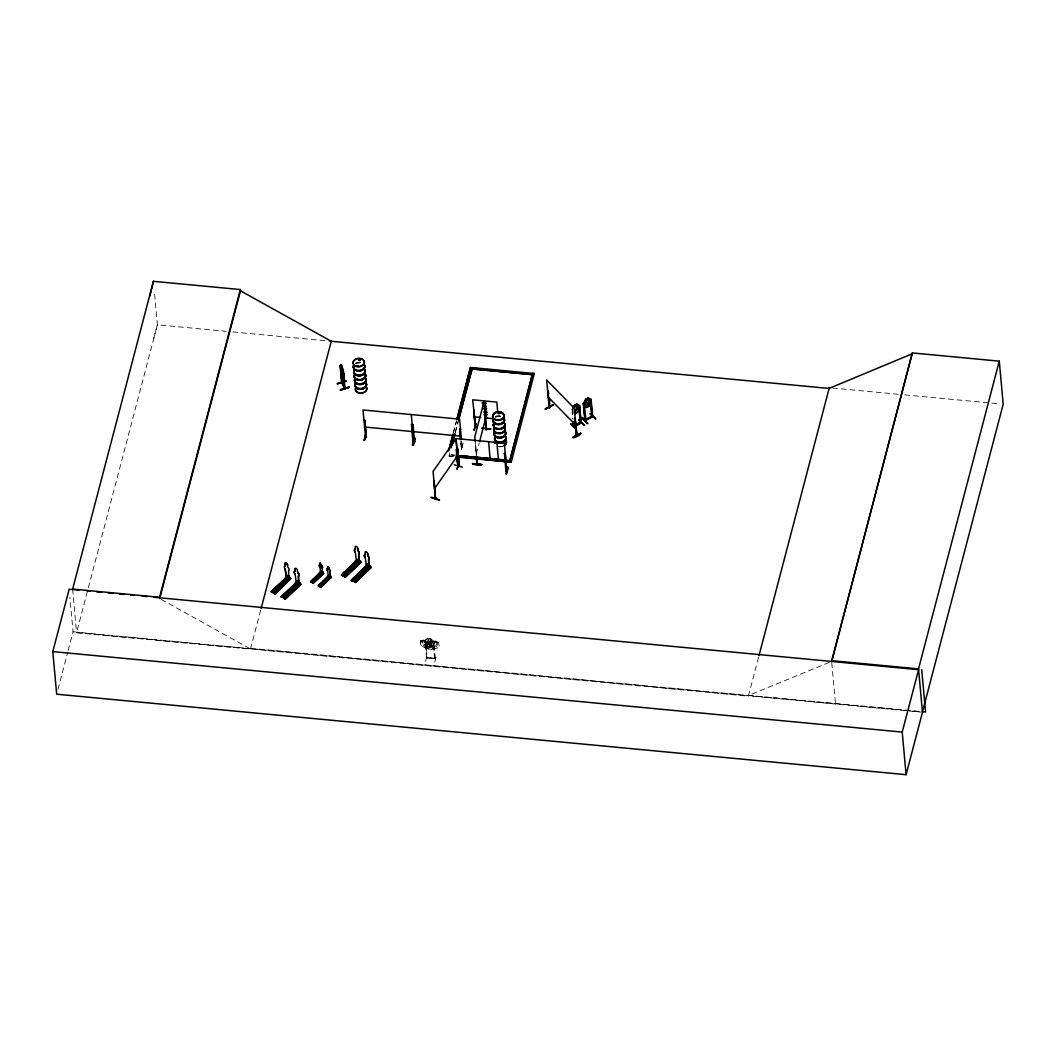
<?xml version="1.0" encoding="UTF-8"?>
<svg xmlns="http://www.w3.org/2000/svg" width="1056" height="1056" viewBox="0 0 1056 1056"><rect width="100%" height="100%" fill="white"/><g stroke="black" fill="none" stroke-linecap="round" stroke-linejoin="round"><path stroke-width="0.75" stroke-dasharray="5 3.75" d="M420.908 640.952L420.42 644.252L422.624 646.708L427.205 648.424L429.792 647.5L423.403 639.989L420.842 640.834L423.416 640.068L428.036 641.718L430.162 644.226L429.779 647.579L427.218 648.278L422.638 646.642L420.526 644.252L420.935 640.886L427.205 648.424M422.03 641.005L425.502 642.523M423.39 640.134L428.353 643.988L427.957 646.034L426.294 646.589L423.39 645.638L420.935 640.886M428.05 641.652L430.188 644.16M431.086 642.114L435.455 641.098L438.214 642.418L439.217 645.955M433.105 648.859L437.527 648.054L439.111 645.929M436.128 641.956L437.026 642.312L436.445 644.582M462.053 446.213C461.116 444.114 460.64 450.872 460.799 440.682M462.04 446.252L461.274 446.477M461.314 449.368C467.069 429.224 457.723 463.571 463.148 443.071M461.353 449.724L463.016 442.754M475.411 447.176L475.886 446.609L476.164 455.387M57.908 689.515L67.729 652.08M68.138 650.522L73.049 631.805L69.92 597.406M72.64 589.05L76.534 632.782L250.496 649.004L260.7 610.104M453.09 433.594L456.39 421.001M453.552 432.564L456.443 421.529M449.882 452.668L449.104 456.35L450.344 451.625M455.255 432.194L458.146 421.172M455.308 432.722L458.198 421.7M426.65 658.086L424.842 640.596L427.654 638.326M431.35 646.576L434.095 644.12L431.402 646.642L428.327 646.351C420.064 644.899 431.495 636.887 426.809 643.553L426.994 645.572L429.106 647.368L431.086 647.552L432.934 646.14L431.072 641.177L427.997 640.952L425.317 643.408L425.555 646.061L428.723 649.057L431.798 649.348L434.584 646.866L434.346 644.16L431.072 641.177M425.462 646.074L428.723 649.057M476.335 453.895L479.16 443.164M430.096 641.494L431.35 645.15L430.492 646.114L428.393 644.873L429.106 641.401M429.673 638.867L428.71 638.695L428.01 642.101L430.109 643.328L430.98 642.378L429.7 638.788M428.327 646.351L425.185 643.276M425.634 661.228L427.231 654.562M426.413 657.413L427.482 657.281L426.598 657.175M425.647 640.464L427.271 658.152L427.495 657.452L435.508 658.588M434.689 658.852L433.052 641.771L433.937 641.612M431.798 649.348L428.749 648.991M434.346 644.16L431.02 641.309M434.478 658.35L435.349 657.994M434.65 658.522L432.947 641.164M434.689 662.086L436.537 655.433M758.564 657.281L748.348 696.181L76.6 632.531L157.37 324.799L154.268 290.69M153.727 338.171L157.37 324.799L226.274 331.333M431.112 642.048C427.984 643.896 429.752 648.74 433.079 649.004L438.214 642.418M427.376 657.545L426.505 657.426M435.428 658.297L427.429 657.69M424.816 640.662L427.667 638.246L426.624 642.8L428.723 644.582L430.703 644.78L432.551 643.355L430.637 638.537L427.601 638.246M462.106 445.909L461.274 445.87M436.141 641.89L433.026 644.266L433.277 645.546L435.692 645.533M571.758 409.57L572.788 409.424L572.88 412.342M572.458 409.213L572.761 418.902M502.682 446.49L499.66 446.78M435.323 658.904L433.95 641.454C424.71 633.917 436.999 642.602 433.052 641.771M919.222 711.374L748.546 695.455L831.64 661.452L835.52 704.048M832.59 388.04L898.207 394.258M904.768 394.878L999.913 403.894M232.835 331.954L329.617 341.128M455.915 455.149L449.394 454.529L454.344 455.519M453.948 456.271L447.295 455.651L452.364 456.654M429.079 641.48L430.069 641.573M435.468 658.627L426.624 657.809L426.677 657.136M426.584 658.073L435.415 658.944L435.27 658.284M250.681 648.278L920.792 711.77M73.049 631.805L920.832 712.127M423.958 644.45L426.452 644.873L426.439 643.632M574.794 413.622L572.141 412.262M161.146 599.333L250.496 649.004M422.044 640.926L423.02 643.355M572.088 409.794L572.933 419.087M475.213 441.5L476.48 455.413M475.57 446.582L476.322 454.793M461.617 440.748L462.158 446.53L461.248 446.45L460.746 440.906M424.842 640.596L425.066 643.368M355.832 363.013A5.755 4.132 -5.2 0 1 361.561 362.459M355.832 363.475A5.848 4.198 -5.2 0 1 361.64 362.908M355.898 363.792A5.755 4.132 -5.2 0 1 360.202 362.974M495.541 417.278A5.755 4.132 -5.2 0 1 501.257 416.737M495.462 416.962A5.848 4.198 -5.2 0 1 501.283 416.394M495.436 416.711A5.848 4.198 -5.2 0 1 501.257 416.156M495.462 416.5A5.755 4.132 -5.2 0 1 496.808 415.958M502.616 446.173A5.742 4.132 -5.2 0 1 499.66 446.464M502.643 446.437A5.742 4.132 -5.2 0 1 498.274 446.437M438.134 642.444L436.511 646.853L433.712 647.288L431.93 646.444L431.178 644.318L432.458 642.682L435.455 641.177L438.134 642.444M429.33 644.16L430.32 647.698L435.455 641.098L431.02 642.048L429.317 644.226M425.066 640.781L425.885 640.847L425.066 640.781M432.419 647.13L430.069 645.256L428.05 646.774L429.502 644.82L427.746 642.642L429.964 644.464L431.957 643.038L430.544 644.926L432.419 647.13"/><path stroke-width="1.5" d="M472.534 463.61C490.631 463.967 477.338 466.963 472.547 463.544M481.615 464.719L472.56 463.848L481.615 464.759M435.296 498.604L435.6 497.442L435.996 498.313L435.534 498.828L434.122 481.087L435.244 498.736L435.719 498.062M278.599 586.397L279.748 585.341L280.421 586.687M323.36 581.922L323.809 582.82M323.638 582.674L324.324 581.803M288.314 575.758C289.542 575.995 286.77 578.107 288.565 575.758M288.684 576.154L288.024 576.668M298.307 581.196L298.769 581.552M319.889 562.94L319.942 564.722A2.059 1.056 46.2 0 0 319.81 566.782L319.889 566.702A2.059 1.056 46.2 0 1 320.021 564.643L319.942 564.722M321.882 571.903C321.988 570.979 321.433 572.55 322.384 571.481L322.502 572.722L322.476 571.388M329.182 567.824L329.287 569.633A2.059 1.056 46.2 0 1 329.908 571.969L330.066 577.276L328.376 576.497L327.624 570.781A2.059 1.056 46.2 0 1 327.756 568.709L328.152 566.808M330.079 575.665L330.33 576.708M367.897 565.673L368.742 564.854M368.478 564.907L368.716 565.066M368.914 564.841L367.633 565.58L368.24 565.303M476.89 464.218L476.309 457.037M476.876 463.531C478.025 464.521 476.863 462.224 476.942 464.191M341.629 365.93L341.431 371.29L343.411 375.316M357.416 366.406L358.301 366.049M357.667 365.812L358.327 366.234M358.908 359.396L359.872 359.819M359.344 359.093L359.251 359.872M360.043 360.175L360.386 359.41L359.251 359.066M497.957 419.72L497.086 419.456L497.627 420.011M498.34 413.398L498.854 412.632L499.039 413.384M439.441 500.135C425.885 496.954 430.492 495.726 439.481 500.135M573.725 421.634C569.092 434.095 590.608 415.378 573.461 425.951M573.461 426.637L580.958 421.991M580.246 422.994L580.998 422.294M584.958 419.826L591.848 416.645L585.011 419.786M592.508 415.826L584.932 420.526L583.387 403.392L585.605 399.353L588.192 397.98L591.03 399.379L592.746 416.671L591.796 416.17M585.829 420.367L585.908 419.668M591.888 416.486L591.73 416.843M591.743 416.249L592.429 415.879M592.654 416.711L585.156 420.724L583.308 403.418M343.411 371.672C340.758 359.317 339.86 367.356 342.646 372.874L343.174 372.623M341.933 382.879L341.88 381.929L344.599 388.793L342.989 370.59L341.141 364.835L340.375 365.482L341.972 383.328L341.59 382.734L344.995 388.674L343.477 371.593L342.461 372.016M289.08 575.969L287.839 575.52L288.935 576.101C289.542 579.124 288.486 575.665 288.314 575.903M322.146 571.507L321.486 571.982L322.133 571.256M358.961 559.627L358.591 559.073M574.345 408.223L575.81 405.016L576.946 408.078L575.388 410.005L574.451 409.411M298.808 581.526L298.597 581.038M358.697 559.139L358.697 559.654M368.65 564.366L368.874 564.894M364.769 420.407L363.95 420.341L364.769 420.407L366.353 437.501M365.812 433.858L364.096 440.524L366.194 433.594M364.531 440.471L366.247 433.594M461.406 439.336L459.571 419.14L363.013 409.979L365.587 437.448C367.99 437.342 363.99 435.745 366.366 437.197M411.47 424.604L413.107 424.763L414.493 442.081L414.546 441.408L412.87 441.87L411.47 424.604L413.107 424.763M414.638 441.408L413.134 441.593M412.87 441.87L414.757 441.804L413.054 441.923M413.424 441.078L412.381 445.091L413.569 445.196L415.232 438.544L414.097 438.438M414.77 438.187L413.094 444.814M414.718 438.174L413.12 445.078M414.652 441.593L412.909 440.986M459.703 429.409L460.574 429.264L459.703 429.409L460.588 439.27M457.763 449.249L456.944 449.17L457.763 449.249L459.466 466.066L458.014 466.871L456.773 456.311M458.132 465.34L457.09 469.352L458.766 462.726M459.373 465.854L458.41 465.353M484.519 412.5L484.994 411.932L484.823 415.787M486.182 428.261L486.011 429.594L486.552 428.908M486.13 428.34L486.394 429.568L484.044 401.584L474.791 436.854L475.213 441.5M481.84 428.129L491.027 428.934L481.866 428.353M505.23 453.75L504.412 453.671L505.23 453.75L506.761 470.844L504.346 443.164L456.06 438.583L458.581 466.29L459.32 466.277L457.829 449.011M504.464 453.446L505.864 470.699L506.933 470.567L505.93 470.474M506.062 473.986C508.517 460.099 508.741 470.831 506.035 473.629M506.55 473.999L507.87 467.333M475.319 426.914L473.695 409.939L475.649 427.244M475.992 423.43L474.065 430.373L475.781 423.76M475.583 427.271L475.662 426.571M912.331 352.928L831.64 661.452L912.331 352.928L999.28 361.165L918.522 668.897L922.469 712.285L906.088 774.682L56.681 694.201L52.8 651.605L69.181 589.208L78.896 590.132M153.41 281.318L72.64 589.05L159.588 597.287L159.707 598.528L240.464 290.796L240.359 289.555L153.41 281.318L149.886 295.931M159.588 597.287L240.359 289.555M261.122 608.52L331.452 340.56M448.536 450.925L452.668 435.178M456.799 419.43L470.448 367.462L534.31 373.52L532.554 373.349L509.454 462.066M448.998 449.882L453.13 434.135M456.852 419.958L470.448 367.462M451.123 447.942L454.846 433.765M458.568 419.588L472.256 368.161M452.417 443.744L454.898 434.293M458.608 420.13L471.834 369.732M484.427 405.002L482.552 406.534L483.899 404.963L482.354 402.798M486.42 406.52L484.651 405.055L486.064 403.141L484.229 404.659L483.041 402.864M482.856 408.395L483.45 408.83M484.229 404.659L485.338 403.075M484.823 409.9L485.852 408.685M486.328 406.89L485.734 406.454M483.793 412.21L484.928 410.599M486.935 412.13L485.258 410.296M485.166 410.665L486.578 408.751M485.245 415.866L486.367 414.282L485.245 415.866L483.965 414.427M486.829 412.5L486.248 412.064M485.443 416.209L487.344 418.097L485.773 415.906M479.556 441.632L485.602 418.625M485.668 416.262L487.093 414.348M509.876 460.482L532.607 373.877M455.638 456.958L511.223 462.224L534.31 373.52M829 388.436L912.41 353.72M758.974 655.684L829.303 387.724L829.105 388.45L331.254 341.273L240.464 290.796M906.088 774.682L902.22 732.085L918.588 669.689L153.41 597.194M922.442 711.929L1003.2 404.21L999.28 361.165M573.434 407.774L574.108 405.57L576.642 404.144L579.493 405.544L581.09 422.941L573.619 426.888L573.223 422.176M575.995 429.356L570.781 424.142M570.808 423.839L576.008 429.079M582.014 418.189C592.891 428.485 585.948 422.11 582.41 417.622M582.358 417.674L587.611 423.258M287.575 577.012L288.182 576.814M321.75 572.048L321.473 571.771M329.498 576.14L318.767 586.252L329.604 576.325M578.53 405.808L580.47 423.218M435.97 498.247L435.481 497.534M457.684 466.686L459.268 465.656M549.912 407.629C548.473 408.302 550.876 402.93 548.935 397.254M576.299 435.178L576.8 435.626L574.253 408.184L546.665 380.002L549.133 407.497M278.665 585.829L278.797 586.74M316.8 578.424L316.259 577.645M358.657 574.768L359.555 574.108M342.342 372.082L343.438 376.042L342.804 371.144L343.372 371.606M486.618 429.053L486.248 428.881M477.022 463.016L477.457 463.676M498.656 412.79L498.815 413.477M499.99 413.16L499.739 413.252M476.784 456.456L477.352 464.178M572.576 408.276L574.055 405.517L576.695 404.197L579.401 405.61M577.434 412.302L574.847 413.675L577.434 412.302L579.731 408.236M583.691 406.111L586.436 407.431L588.984 406.138L591.281 402.085M342.619 373.85L342.289 369.283M576.206 435.138L577.091 435.442L574.992 417.912L576.259 435.191L576.523 434.333M434.412 481.18L433.739 481.642M456.456 449.83L456.839 449.288L456.179 449.737L458.027 466.937L456.707 450.833M454.252 464.732L462.383 467.188M458.093 465.551L457.631 466.224L458.41 466.198M434.636 488.413L457.446 455.968M585.922 419.813L584.126 402.772L583.638 403.63M290.374 591.914L289.436 590.581L288.935 592.099M316.576 578.635L315.638 577.975M348.784 569.356L349.866 568.867M350.526 570.029C351.569 567.851 347.081 568.973 349.325 570.306M360.479 575.256L359.542 573.923L358.855 575.309M344.89 388.001L344.282 387.671M359.053 359.515L359.779 359.304M359.964 359.911L359.977 359.212M498.379 412.909L499.567 412.553M435.547 498.155L435.534 498.828L433.079 471.372L455.902 438.926L458.436 466.409M285.384 565.844L285.173 563.548A1.544 0.792 46.2 0 1 286.282 563.125A1.544 0.792 46.2 0 1 287.588 564.815L287.8 567.125A3.076 1.584 46.2 0 1 288.605 570.728L288.737 578.794L286.321 577.526L285.186 568.933A3.076 1.584 46.2 0 1 285.384 565.844L285.173 563.548M287.588 564.815L287.47 564.934A1.544 0.792 46.2 0 0 286.163 563.231A1.544 0.792 46.2 0 0 285.054 563.666M287.087 575.85L285.595 578.239L288.658 579.85L290.426 577.606L288.961 580.219L285.331 578.318L286.81 575.705M271.207 591.769L286.915 576.814L290.519 578.714L275.365 593.947L271.194 591.743L287.166 576.734M295.139 574.174L295.02 574.279A3.076 1.584 46.2 0 1 295.218 571.19L295.126 568.788L295.337 571.085A3.076 1.584 46.2 0 0 295.139 574.174L296.274 582.754L298.69 584.021L298.439 576.074A3.076 1.584 46.2 0 0 297.752 572.352L297.634 572.471A3.076 1.584 46.2 0 1 298.439 576.074L298.808 583.915L296.393 582.648M287.219 577.21L271.669 592.02L287.126 577.183M287.615 577.183L272.197 592.165M287.905 577.592L272.369 592.39C269.597 590.198 276.738 594.238 274.204 593.327M275.326 592.152L288.38 579.572M274.375 593.168L288.644 579.467M274.903 593.696L290.532 578.701L290.426 577.606M290.545 578.82L275.299 593.908M300.775 584.338L285.252 599.135L300.788 584.338L300.102 582.688L298.61 585.077L295.548 583.48L297.04 581.077L297.119 581.975L281.16 596.996L295.72 583.334M281.411 596.996L296.604 582.146M284.09 595.003L281.147 596.97M286.374 592.68L296.868 582.041M282.15 597.392L297.568 582.41M283.272 596.218L297.607 582.556M298.518 581.354L297.924 580.615M283.51 596.482L297.779 582.78L283.589 596.521M299.204 583.057L299.033 581.196M300.379 582.833L284.156 598.554M285.569 597.406L300.181 583.572L300.102 582.688M284.618 598.805L287.008 596.521M289.304 594.198L299.838 583.704M284.381 598.541L300.485 583.928L297.964 582.608M285.014 598.871L300.485 583.928M322.159 567.904L322.08 567.983A2.059 1.056 46.2 0 0 321.552 565.567L321.631 565.488A2.059 1.056 46.2 0 1 322.159 567.904L322.252 573.276M310.715 581.698L313.355 583.374L323.664 573.487L323.374 572.484L322.397 574.226L319.981 572.959L320.971 571.217L310.556 581.935L311.771 580.694L314.186 582.107L311.771 580.694M322.146 573.395L320.166 572.906L321.156 571.322M312.457 580.021C319.321 582.727 309.514 580.813 313.513 579.018L315.942 580.43L313.513 579.018M314.45 578.279L315.493 577.117L317.909 578.543L315.493 577.117M321.684 572.194L310.728 581.856M321.856 572.246L311.032 582.186L321.697 571.943M311.388 582.371L321.671 572.471M327.545 567.257L327.756 568.709A2.059 1.056 46.2 0 0 327.545 570.847L327.624 570.781M323.374 572.484L312.51 582.952L323.189 572.392M323.453 573.223L312.88 583.136L323.453 573.223L321.064 572.048M329.155 568.102L329.366 569.567A2.059 1.056 46.2 0 1 329.828 572.048L329.987 577.355M355.37 549.305L355.489 549.199A3.076 1.584 46.2 0 0 355.304 552.288L356.426 560.868L358.961 562.03L358.71 554.07A3.076 1.584 46.2 0 0 357.905 550.466L357.694 548.17A1.544 0.792 46.2 0 0 356.387 546.467A1.544 0.792 46.2 0 0 355.278 546.889L355.37 549.305A3.076 1.584 46.2 0 0 355.186 552.394L355.304 552.288M331.122 576.55L320.866 587.255L331.122 576.55L330.145 578.305L327.73 577.025L328.706 575.282L318.331 586.027L328.601 576.088L331.188 577.302L321.05 587.453L318.463 585.763L329.446 576.536M329.947 578.054L327.901 576.985L328.891 575.388M357.694 548.17L357.786 550.572A3.076 1.584 46.2 0 1 358.591 554.189L358.842 562.135M320.245 587.004L330.937 576.457M320.615 587.202L331.201 577.289L330.554 577.104L331.36 577.553M357.271 560.089L341.312 575.111L357.02 560.155M356.044 561.673L341.774 575.362L356.268 561.766M357.72 560.525L342.302 575.507M359.185 559.31L359.212 561.304L359.185 559.31L358.076 558.73M342.553 575.771L358.024 560.934M365.244 557.515L365.125 557.634A3.076 1.584 46.2 0 1 365.323 554.545L365.442 554.426A3.076 1.584 46.2 0 0 365.244 557.515L366.379 566.108L368.914 567.257L368.663 559.31A3.076 1.584 46.2 0 0 367.858 555.694L367.646 553.397L367.739 555.812A3.076 1.584 46.2 0 1 368.544 559.416L368.795 567.376M358.684 562.307L359.066 563.561L355.436 561.66L355.344 560.551L358.763 563.191L360.254 560.802L360.954 562.452L345.47 577.289L341.603 575.137M344.533 576.655L360.532 560.947M344.309 576.668L359.938 561.673L344.771 576.919M358.763 563.191L360.254 560.802M344.216 576.602L344.942 576.998L360.637 562.043L358.116 560.723M360.69 562.188L344.982 577.038M370.88 567.692L355.357 582.476L370.907 567.679C370.933 564.696 367.95 567.112 369.019 568.801L365.389 566.887L366.868 564.274L366.709 565.488M368.636 567.534L368.716 568.432L365.653 566.821L367.145 564.432M366.788 567.31L352.519 580.998L351.265 580.351L365.508 566.623M367.224 565.316L351.331 580.378L365.785 566.531M351.793 580.628L367.277 565.792M367.501 565.924L352.519 580.998M366.524 567.046L352.044 580.76M369.138 564.551C369.059 568.933 369.838 563.798 368.029 563.97L368.069 565.963L370.577 567.296L355.186 582.252M356.004 577.54L366.696 567.27M370.484 566.188L354.262 581.896L370.141 567.31M355.674 580.747L370.286 566.927L370.207 566.029M370.59 567.283L355.45 582.516M506.814 470.171L505.982 470.738M341.26 364.901L340.388 366.221L340.507 365.534M340.758 368.24L341.576 367.475L342.593 369.56L343.926 376.768M341.233 371.342L341.906 370.722L342.949 372.53M342.883 374.92L343.82 374.273M340.718 368.148L342.896 375.025L343.847 374.312M341.062 370.828L343.24 377.692L343.966 376.702M343.662 380.912L341.392 374.075L343.662 380.912L344.388 380.173M343.768 380.886L344.52 380.239M573.514 426.571L573.038 421.991M574.279 426.532L574.174 425.608M580.246 422.334L580.298 422.954M278.81 585.842L280.249 585.644M280.408 586.502L279.193 586.78M288.763 591.07L290.585 591.558L288.737 591.796M359.212 359.132L358.961 360.175M366.287 437.474L364.835 420.182M458.462 465.973L459.36 466.026M505.864 469.854L506.616 470.184M506.748 470.804L505.956 470.712M547.866 390.218L549.49 407.854M553.001 404.857L545.147 409.028L552.961 404.857M545.384 409.213L552.974 405.108M549.622 407.867L549.12 406.85M575.467 418.387L574.728 418.057M576.444 434.452L576.998 435.349M580.694 433.145C579.19 437.725 564.01 440.576 580.734 433.211M580.774 433.488L573.118 437.263M588.245 398.033L585.644 399.406L584.839 404.752L586.634 405.478L588.298 404.58L589.829 402.085L588.152 398.072L590.951 399.445M587.36 398.851L585.882 402.059L586.938 403.841L588.496 401.914L587.413 398.917M583.466 403.445L584.126 402.996M591.716 416.909L590.238 399.828L590.938 399.458L592.086 417.028M579.559 405.808L578.688 405.992L579.559 405.808L581.196 422.796M575.084 411.642L578.279 408.236L576.642 404.144M578.899 419.813L584.113 425.119L578.939 419.839M590.449 413.648L595.663 418.955L590.489 413.675M573.434 425.924L574.372 425.977M580.879 422.03L580.338 422.651M584.074 425.093L578.516 420.064M595.624 418.942L590.066 413.899M343.939 378.51L341.959 374.471M368.372 564.511L368.227 565.145M280.21 586.648L279.457 586.819M315.612 578.464L316.576 578.516M290.162 591.875L289.146 592.007M323.506 581.948L324.456 582.014M350.315 569.989L348.757 569.738M360.268 575.23L359.027 575.269M358.987 360.07L360.004 360.07M499.633 413.556L498.815 413.635M573.751 426.809L573.408 426.017M289.832 578.332L290.532 578.701M318.292 585.988L319.11 586.436M341.854 366.643L343.226 373.296M342.012 368.531L342.276 373.177M342.487 369.626C340.256 363.172 342.672 374.471 342.487 369.574L343.754 374.352M340.956 370.854L343.24 377.692M341.88 372.94L342.989 374.986M344.15 377.52L342.949 372.702L344.428 380.266M337.379 383.75L346.104 381.19M337.432 383.882L346.091 380.952L337.379 383.513M340.441 389.73C367.171 381.493 322.516 396.026 349.127 387.116M412.804 444.787L414.559 438.517M475.306 426.954L473.695 409.939M549.542 407.299L549.305 406.573L549.846 407.075M357.931 366.023L358.327 366.142M499.132 412.632L499.91 412.764M344.546 388.172L343.213 371.052M475.596 427.244L472.692 399.815L496.835 402.112L497.825 412.949M365.534 436.801L366.366 436.841L365.587 437.422M922.508 711.678L925.558 711.968L921.716 669.728M475.517 368.478L482.038 369.085M486.935 369.547L493.456 370.168M498.353 370.63L504.874 371.25M509.771 371.712L514.655 372.187M519.552 372.649L526.073 373.256M482.249 403.168L482.948 403.22M485.245 403.445L485.971 403.511M485.76 409.042L486.486 409.121M486.262 414.652L486.988 414.718M474.25 416.856L480.691 417.463M485.509 417.925L493.561 418.691A5.848 4.198 -5.2 0 0 498.392 424.512A5.848 4.198 -5.2 0 0 504.24 418.678M364.558 427.02L461.129 436.168M460.812 455.611L468.97 456.377M472.23 456.694L480.388 457.459M483.648 457.776L491.806 458.542M495.066 458.858L509.797 460.772L504.9 460.31M457.618 455.624L505.89 460.205M457.208 456.588L511.223 462.224M831.574 660.66L918.522 668.897M87.001 590.898L90.235 591.202M96.716 591.822L101.574 592.284M108.055 592.891L112.913 593.353M119.394 593.96L124.252 594.422M130.733 595.043L133.98 595.346M142.072 596.112L146.929 596.574M52.8 651.605L902.22 732.085M359.806 573.923L360.294 575.401L358.842 575.137M290.123 578.741L274.666 593.578M344.586 388.727L342.804 371.144M414.52 441.131L414.757 441.804M320.338 562.822L321.552 565.567M328.073 566.887L329.102 567.904M583.612 406.177L586.397 407.524L588.984 406.138M367.897 564.102L368.993 564.683M358.248 560.591L360.334 561.686M368.201 565.831L370.286 566.927M321.209 571.903L323.242 572.986M328.944 575.982L330.99 577.051M322.331 573.197L320.641 572.431L319.889 566.702M314.437 578.12L316.853 579.401M297.792 580.747L298.888 581.328M288.856 578.675L286.44 577.408L285.186 568.933M295.469 582.582L295.284 583.546L298.914 585.446L298.531 584.192M576.616 435.56L574.992 417.912M329.274 576.365L328.614 576.114M548.209 397.043L575.81 425.212M484.334 405.359L485.641 406.824M484.836 410.969L486.143 412.434M342.012 382.576L340.468 365.442M413.78 441.949L412.289 424.684M328.984 576.299L328.706 575.282M341.986 382.048L344.956 388.621M340.758 366.062L342.276 383.236M413.688 441.936L411.299 414.559M349.206 387.512L340.494 390.073M548.341 390.694L548.645 393.967M496.874 442.451L498.432 459.492M488.585 441.672L490.129 458.713M484.678 411.906L486.367 429.647M485.126 419.074L486.05 429.607M476.467 456.43L477.259 464.323M459.756 429.185L460.654 439.032M365.323 554.545L365.112 552.235A1.544 0.792 46.2 0 1 366.221 551.813A1.544 0.792 46.2 0 1 367.528 553.516M342.263 373.441L342.368 374.629M340.111 365.666L341.603 382.8M359.304 577.87L355.7 576.193M355.12 581.896L351.516 580.206M349.351 572.642L345.748 570.966M324.601 583.466L322.199 582.344M321.75 571.006L321.763 572.339M297.634 572.471L297.422 570.161A1.544 0.792 46.2 0 0 296.116 568.471A1.544 0.792 46.2 0 0 295.007 568.894M290.149 577.46L290.228 578.345M290.598 593.195L286.994 591.518M287.971 575.388L288.011 577.381L287.839 575.52M286.585 597.036L282.982 595.36M280.645 587.968L277.042 586.278M276.632 591.809L273.029 590.132M364.967 370.194A5.755 4.132 -5.2 0 1 359.212 375.936A5.755 4.132 -5.2 0 1 354.394 370.207M365.033 369.89A5.848 4.198 -5.2 0 1 359.185 375.725A5.848 4.198 -5.2 0 1 354.275 369.904M364.65 373.23A5.742 4.132 -5.2 0 1 361.073 379.751A5.742 4.132 -5.2 0 1 354.288 375.223M364.624 372.94A5.742 4.132 -5.2 0 1 361.046 379.46A5.742 4.132 -5.2 0 1 354.262 374.933M363.898 363.99A5.848 4.198 -5.2 0 1 360.254 370.643A5.848 4.198 -5.2 0 1 353.351 366.023M364.901 369.402A5.755 4.132 -5.2 0 1 359.146 375.144A5.755 4.132 -5.2 0 1 354.314 369.415M363.871 364.544A5.755 4.132 -5.2 0 1 359.542 371.197A5.755 4.132 -5.2 0 1 353.958 365.508M365.006 369.653A5.848 4.198 -5.2 0 1 359.159 375.487A5.848 4.198 -5.2 0 1 354.262 369.666M363.805 363.766A5.755 4.132 -5.2 0 1 360.215 370.3A5.755 4.132 -5.2 0 1 353.417 365.759M366.194 383.592A5.755 4.132 -5.2 0 1 361.192 389.294A5.755 4.132 -5.2 0 1 355.133 384.648M365.574 382.338A5.848 4.198 -5.2 0 1 361.165 389.096A5.848 4.198 -5.2 0 1 355.502 383.302M365.864 386.602A5.742 4.132 -5.2 0 1 362.287 393.122A5.742 4.132 -5.2 0 1 355.502 388.595M365.838 386.324A5.742 4.132 -5.2 0 1 362.261 392.845A5.742 4.132 -5.2 0 1 355.476 388.318M364.69 373.626A5.742 4.132 -5.2 0 1 361.099 380.147A5.742 4.132 -5.2 0 1 354.328 375.619M364.69 373.375A5.768 4.158 -5.2 0 1 361.086 379.936A5.768 4.158 -5.2 0 1 354.275 375.382M365.138 377.639A5.848 4.198 -5.2 0 1 360.743 384.397A5.848 4.198 -5.2 0 1 355.067 378.602M366.115 382.8A5.755 4.132 -5.2 0 1 360.36 388.555A5.755 4.132 -5.2 0 1 355.542 382.813M365.099 377.956A5.755 4.132 -5.2 0 1 360.756 384.595A5.755 4.132 -5.2 0 1 355.186 378.906M366.234 383.051A5.848 4.198 -5.2 0 1 360.386 388.885A5.848 4.198 -5.2 0 1 355.476 383.064M365.125 377.401A5.848 4.198 -5.2 0 1 360.716 384.146A5.848 4.198 -5.2 0 1 355.054 378.365M365.02 377.164A5.755 4.132 -5.2 0 1 360.69 383.816A5.755 4.132 -5.2 0 1 355.106 378.114M503.936 422.743A5.755 4.132 -5.2 0 1 500.346 429.277A5.755 4.132 -5.2 0 1 493.548 424.736M503.989 422.426A5.848 4.198 -5.2 0 1 499.58 429.185A5.848 4.198 -5.2 0 1 493.918 423.39M504.28 426.69A5.742 4.132 -5.2 0 1 499.963 433.316A5.742 4.132 -5.2 0 1 494.393 427.64M504.266 426.426A5.742 4.132 -5.2 0 1 500.676 432.947A5.742 4.132 -5.2 0 1 493.904 428.419M504.53 422.888A5.755 4.132 -5.2 0 1 499.528 428.604A5.755 4.132 -5.2 0 1 493.482 423.958M504.174 418.981A5.755 4.132 -5.2 0 1 498.419 424.723A5.755 4.132 -5.2 0 1 493.601 418.994M503.963 422.189A5.848 4.198 -5.2 0 1 499.567 428.934A5.848 4.198 -5.2 0 1 493.891 423.152M504.214 418.44A5.848 4.198 -5.2 0 1 498.366 424.274A5.848 4.198 -5.2 0 1 493.469 418.453M504.108 418.189A5.755 4.132 -5.2 0 1 498.353 423.931A5.755 4.132 -5.2 0 1 493.522 418.202M505.151 436.141A5.755 4.132 -5.2 0 1 500.821 442.794M499.33 442.794A5.755 4.132 -5.2 0 1 494.776 438.134M505.204 435.824A5.848 4.198 -5.2 0 1 501.56 442.477A5.848 4.198 -5.2 0 1 494.657 437.857M505.507 440.088A5.742 4.132 -5.2 0 1 503.976 445.896M495.053 443.164A5.742 4.132 -5.2 0 1 495.607 441.038M505.481 439.811A5.742 4.132 -5.2 0 1 503.95 445.619M495.026 442.886A5.742 4.132 -5.2 0 1 495.594 440.761M504.319 427.126A5.742 4.132 -5.2 0 1 500.003 433.752A5.742 4.132 -5.2 0 1 494.432 428.076M505.468 432.076A5.848 4.198 -5.2 0 1 499.607 437.923A5.848 4.198 -5.2 0 1 494.71 432.089M505.085 435.349A5.755 4.132 -5.2 0 1 501.494 441.896A5.755 4.132 -5.2 0 1 494.696 437.356M505.402 432.379A5.755 4.132 -5.2 0 1 499.646 438.121A5.755 4.132 -5.2 0 1 494.815 432.392M505.19 435.587A5.848 4.198 -5.2 0 1 501.534 442.226A5.848 4.198 -5.2 0 1 494.63 437.62M505.441 431.838A5.848 4.198 -5.2 0 1 499.594 437.672A5.848 4.198 -5.2 0 1 494.683 431.851M505.322 431.587A5.755 4.132 -5.2 0 1 499.567 437.329A5.755 4.132 -5.2 0 1 494.749 431.6M532.211 374.629L471.86 368.914L532.211 374.629M352.321 569.804L348.704 567.904L352.321 569.804M362.274 575.032L358.657 573.131L362.274 575.032M350.75 571.309L347.134 569.408L350.75 571.309M360.703 576.536L357.086 574.636L360.703 576.536M347.78 574.147L344.164 572.246L347.78 574.147M357.733 579.374L354.116 577.474L357.733 579.374M346.738 575.15L343.121 573.25L346.738 575.15M356.69 580.391L353.074 578.477L356.69 580.391M325.644 582.463L323.228 581.196L325.644 582.463M323.664 584.351L321.248 583.084L323.677 584.496M322.621 585.354L320.206 584.087L322.621 585.354M321.922 586.027L319.506 584.76L321.922 586.027M282.216 586.463L278.599 584.549L282.216 586.463M292.169 591.69L288.539 589.789L292.169 591.69M279.246 589.301L275.629 587.4L279.246 589.301M289.199 594.528L285.582 592.627L289.199 594.528M277.675 590.806L274.058 588.905L277.675 590.806M287.628 596.033L284.011 594.132L287.628 596.033M285.014 598.541L281.398 596.64L285.014 598.541M354.948 365.653A5.742 4.132 -5.2 0 0 364.32 362.894A5.742 4.132 -5.2 0 0 356.822 358.538A5.742 4.132 -5.2 0 0 354.948 365.653M354.988 366.036A5.742 4.132 -5.2 0 0 364.346 363.277A5.742 4.132 -5.2 0 0 356.849 358.921A5.742 4.132 -5.2 0 0 354.988 366.036M494.578 419.14A5.742 4.132 -5.2 0 0 503.95 416.381A5.742 4.132 -5.2 0 0 496.452 412.025A5.742 4.132 -5.2 0 0 494.578 419.14M494.617 419.549A5.742 4.132 -5.2 0 0 503.989 416.79A5.742 4.132 -5.2 0 0 496.492 412.421A5.742 4.132 -5.2 0 0 494.617 419.549M494.578 419.298A5.768 4.158 -5.2 0 0 504.002 416.526A5.768 4.158 -5.2 0 0 496.452 412.144A5.768 4.158 -5.2 0 0 494.578 419.298"/></g></svg>
